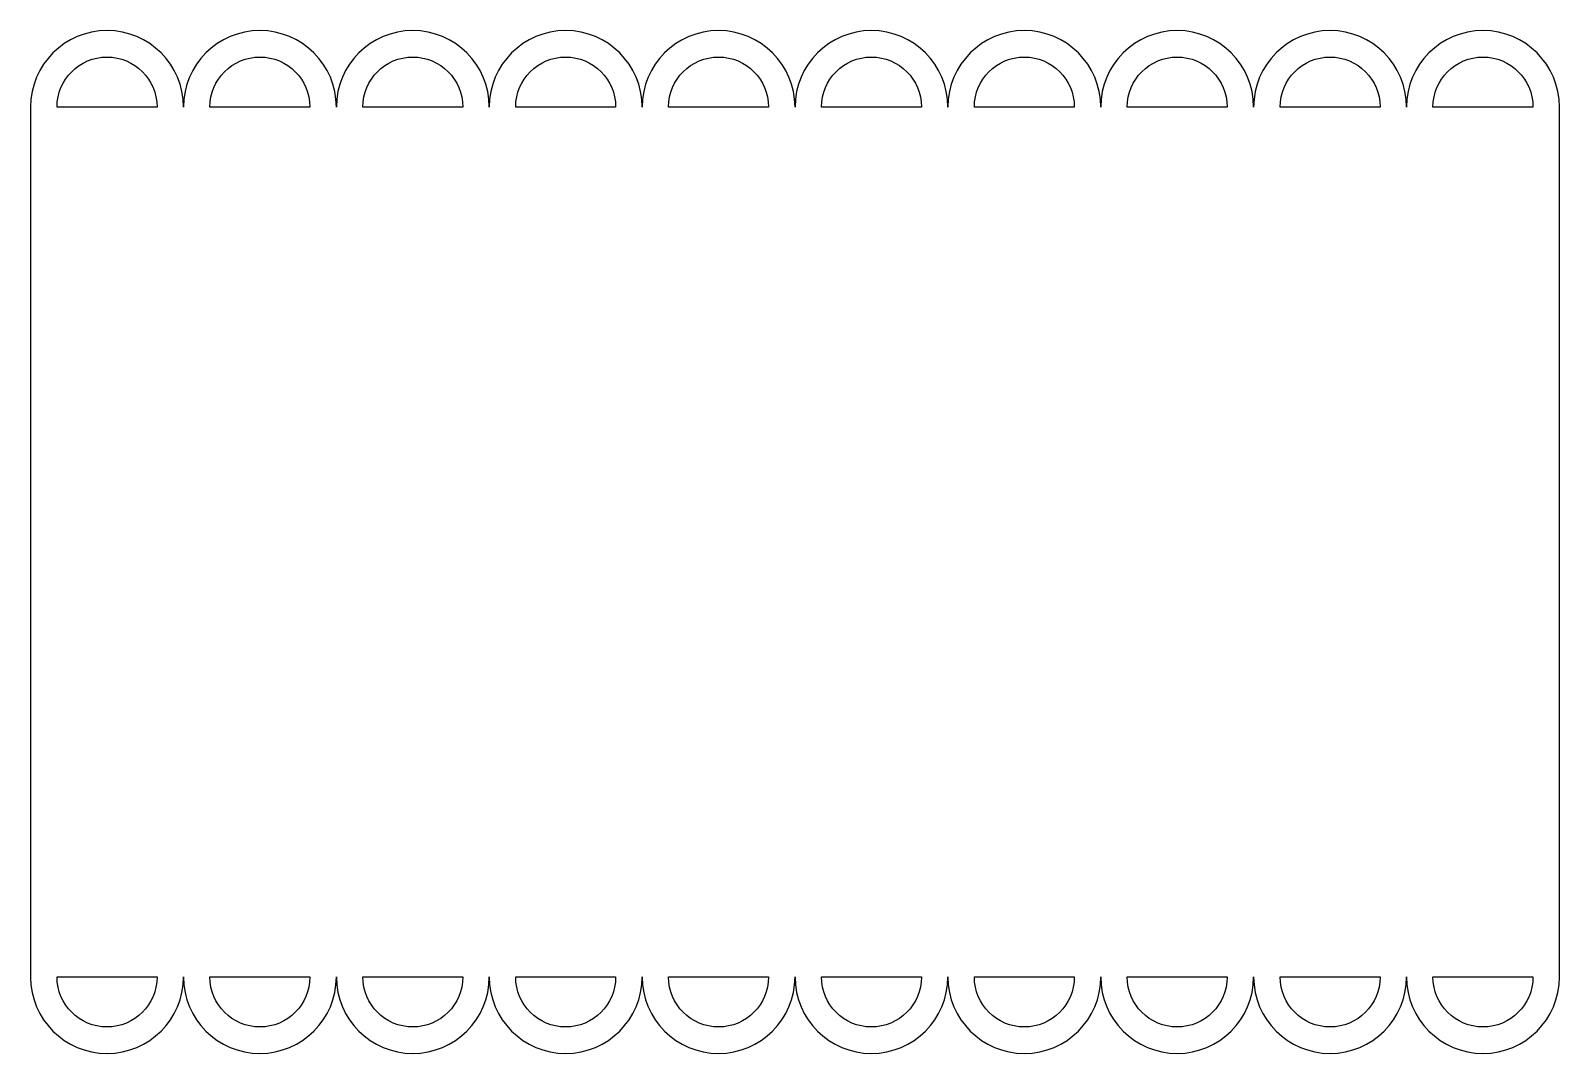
# Model space of a CAD drawing. Header units: centimetres. Extents: x -10.8 to 10.8, y -7.2 to 7.2.
import ezdxf

# ---------------------------------------------------------------- set-up
doc = ezdxf.new("R2010")
doc.units = ezdxf.units.CM
doc.header["$MEASUREMENT"] = 0
doc.layers.add('Camada 1', color=7, linetype='Continuous')

msp = doc.modelspace()

# ---------------------------------------------------------------- linework, layer by layer
at = {"layer": 'Camada 1'}
for points, knots in [([(-10.79071, 5.74696), (-10.79071, 5.74696), (-10.79071, 6.14124), (-10.79071, 6.14124), (-10.79071, 6.14124), (-10.79071, 6.73719), (-10.30758, 7.22032), (-9.71164, 7.22032), (-9.71164, 7.22032), (-9.11569, 7.22032), (-8.63256, 6.73719), (-8.63256, 6.14124), (-8.63256, 6.14124), (-8.63259, 6.73719), (-8.14946, 7.22032), (-7.55348, 7.22032), (-7.55348, 7.22032), (-6.95753, 7.22032), (-6.4744, 6.73719), (-6.4744, 6.14124), (-6.4744, 6.14124), (-6.47443, 6.73719), (-5.9913, 7.22032), (-5.39536, 7.22032), (-5.39536, 7.22032), (-4.79942, 7.22032), (-4.31628, 6.73719), (-4.31628, 6.14124), (-4.31628, 6.14124), (-4.31628, 6.73719), (-3.83318, 7.22032), (-3.23723, 7.22032), (-3.23723, 7.22032), (-2.64128, 7.22032), (-2.15815, 6.73719), (-2.15815, 6.14124), (-2.15815, 6.14124), (-2.15813, 6.73719), (-1.67502, 7.22032), (-1.07908, 7.22032), (-1.07908, 7.22032), (-0.48313, 7.22032), (0, 6.73719), (0, 6.14124), (0, 6.14124), (0, 6.73719), (0.48313, 7.22032), (1.07908, 7.22032), (1.07908, 7.22032), (1.67503, 7.22032), (2.15813, 6.73719), (2.15813, 6.14124), (2.15813, 6.14124), (2.15813, 6.73719), (2.64126, 7.22032), (3.23723, 7.22032), (3.23723, 7.22032), (3.83315, 7.22032), (4.31628, 6.73719), (4.31628, 6.14124), (4.31628, 6.14124), (4.31628, 6.73719), (4.79941, 7.22032), (5.39533, 7.22032), (5.39533, 7.22032), (5.9913, 7.22032), (6.47443, 6.73719), (6.47443, 6.14124), (6.47443, 6.14124), (6.47446, 6.73719), (6.95751, 7.22032), (7.55351, 7.22032), (7.55351, 7.22032), (8.14943, 7.22032), (8.63256, 6.73719), (8.63256, 6.14124), (8.63256, 6.14124), (8.63256, 6.73719), (9.11569, 7.22032), (9.71161, 7.22032), (9.71161, 7.22032), (10.30758, 7.22032), (10.79071, 6.73719), (10.79071, 6.14124), (10.79071, 6.14124), (10.79071, 6.14124), (10.79071, 5.74696), (10.79071, 5.74696), (10.79071, 5.74696), (10.79071, 5.74696), (10.79071, 0), (10.79071, 0), (10.79071, 0), (10.79071, 0), (10.79071, -5.74696), (10.79071, -5.74696), (10.79071, -5.74696), (10.79071, -5.74696), (10.79071, -6.14124), (10.79071, -6.14124), (10.79071, -6.14124), (10.79071, -6.73719), (10.30758, -7.22029), (9.71161, -7.22029), (9.71161, -7.22029), (9.11569, -7.22029), (8.63256, -6.73719), (8.63256, -6.14124), (8.63256, -6.14124), (8.63256, -6.73719), (8.14943, -7.22029), (7.55351, -7.22029), (7.55351, -7.22029), (6.95754, -7.22029), (6.47446, -6.73719), (6.47446, -6.14124), (6.47446, -6.14124), (6.47446, -6.73719), (5.99133, -7.22029), (5.39536, -7.22029), (5.39536, -7.22029), (4.79944, -7.22029), (4.31631, -6.73719), (4.31631, -6.14124), (4.31631, -6.14124), (4.31631, -6.73719), (3.83318, -7.22029), (3.23726, -7.22029), (3.23726, -7.22029), (2.64129, -7.22029), (2.15816, -6.73719), (2.15816, -6.14124), (2.15816, -6.14124), (2.15816, -6.73719), (1.67503, -7.22029), (1.07911, -7.22029), (1.07911, -7.22029), (0.48319, -7.22029), (0.00006, -6.73719), (0.00006, -6.14124), (0.00006, -6.14124), (0.00006, -6.73719), (-0.48307, -7.22029), (-1.07902, -7.22029), (-1.07902, -7.22029), (-1.67497, -7.22029), (-2.1581, -6.73719), (-2.1581, -6.14124), (-2.1581, -6.14124), (-2.1581, -6.73719), (-2.64123, -7.22029), (-3.23718, -7.22029), (-3.23718, -7.22029), (-3.83313, -7.22029), (-4.31626, -6.73719), (-4.31626, -6.14124), (-4.31626, -6.14124), (-4.31626, -6.73719), (-4.79936, -7.22029), (-5.39534, -7.22029), (-5.39534, -7.22029), (-5.99132, -7.22029), (-6.47442, -6.73719), (-6.47442, -6.14124), (-6.47442, -6.14124), (-6.47442, -6.73719), (-6.95755, -7.22029), (-7.5535, -7.22029), (-7.5535, -7.22029), (-8.14945, -7.22029), (-8.63258, -6.73719), (-8.63258, -6.14124), (-8.63258, -6.14124), (-8.63258, -6.73719), (-9.11568, -7.22029), (-9.71166, -7.22029), (-9.71166, -7.22029), (-10.30758, -7.22032), (-10.79071, -6.73722), (-10.79071, -6.14124), (-10.79071, -6.14124), (-10.79071, -6.14124), (-10.79071, -5.74696), (-10.79071, -5.74696), (-10.79071, -5.74696), (-10.79071, -5.74696), (-10.79071, 5.74696), (-10.79071, 5.74696)], [0, 0, 0, 0, 0.02083333, 0.02083333, 0.02083333, 0.02083333, 0.04166667, 0.04166667, 0.04166667, 0.04166667, 0.0625, 0.0625, 0.0625, 0.0625, 0.08333333, 0.08333333, 0.08333333, 0.08333333, 0.10416667, 0.10416667, 0.10416667, 0.10416667, 0.125, 0.125, 0.125, 0.125, 0.14583333, 0.14583333, 0.14583333, 0.14583333, 0.16666667, 0.16666667, 0.16666667, 0.16666667, 0.1875, 0.1875, 0.1875, 0.1875, 0.20833333, 0.20833333, 0.20833333, 0.20833333, 0.22916667, 0.22916667, 0.22916667, 0.22916667, 0.25, 0.25, 0.25, 0.25, 0.27083333, 0.27083333, 0.27083333, 0.27083333, 0.29166667, 0.29166667, 0.29166667, 0.29166667, 0.3125, 0.3125, 0.3125, 0.3125, 0.33333333, 0.33333333, 0.33333333, 0.33333333, 0.35416667, 0.35416667, 0.35416667, 0.35416667, 0.375, 0.375, 0.375, 0.375, 0.39583333, 0.39583333, 0.39583333, 0.39583333, 0.41666667, 0.41666667, 0.41666667, 0.41666667, 0.4375, 0.4375, 0.4375, 0.4375, 0.45833333, 0.45833333, 0.45833333, 0.45833333, 0.47916667, 0.47916667, 0.47916667, 0.47916667, 0.5, 0.5, 0.5, 0.5, 0.52083333, 0.52083333, 0.52083333, 0.52083333, 0.54166667, 0.54166667, 0.54166667, 0.54166667, 0.5625, 0.5625, 0.5625, 0.5625, 0.58333333, 0.58333333, 0.58333333, 0.58333333, 0.60416667, 0.60416667, 0.60416667, 0.60416667, 0.625, 0.625, 0.625, 0.625, 0.64583333, 0.64583333, 0.64583333, 0.64583333, 0.66666667, 0.66666667, 0.66666667, 0.66666667, 0.6875, 0.6875, 0.6875, 0.6875, 0.70833333, 0.70833333, 0.70833333, 0.70833333, 0.72916667, 0.72916667, 0.72916667, 0.72916667, 0.75, 0.75, 0.75, 0.75, 0.77083333, 0.77083333, 0.77083333, 0.77083333, 0.79166667, 0.79166667, 0.79166667, 0.79166667, 0.8125, 0.8125, 0.8125, 0.8125, 0.83333333, 0.83333333, 0.83333333, 0.83333333, 0.85416667, 0.85416667, 0.85416667, 0.85416667, 0.875, 0.875, 0.875, 0.875, 0.89583333, 0.89583333, 0.89583333, 0.89583333, 0.91666667, 0.91666667, 0.91666667, 0.91666667, 0.9375, 0.9375, 0.9375, 0.9375, 0.95833333, 0.95833333, 0.95833333, 0.95833333, 1, 1, 1, 1]), ([(-9.0061, 6.14124), (-9.0061, 6.53089), (-9.32199, 6.84678), (-9.71166, 6.84678), (-9.71166, 6.84678), (-10.10134, 6.84678), (-10.4172, 6.53089), (-10.4172, 6.14124), (-10.4172, 6.14124), (-10.4172, 6.14124), (-9.0061, 6.14124), (-9.0061, 6.14124)], [0, 0, 0, 0, 0.25, 0.25, 0.25, 0.25, 0.5, 0.5, 0.5, 0.5, 1, 1, 1, 1]), ([(-6.84795, 6.14124), (-6.84795, 6.53089), (-7.16381, 6.84678), (-7.55349, 6.84678), (-7.55349, 6.84678), (-7.94317, 6.84678), (-8.25905, 6.5309), (-8.25905, 6.14124), (-8.25905, 6.14124), (-8.25905, 6.14124), (-6.84795, 6.14124), (-6.84795, 6.14124)], [0, 0, 0, 0, 0.25, 0.25, 0.25, 0.25, 0.5, 0.5, 0.5, 0.5, 1, 1, 1, 1]), ([(-4.68982, 6.14124), (-4.68982, 6.53089), (-5.00568, 6.84678), (-5.39538, 6.84678), (-5.39538, 6.84678), (-5.78503, 6.84678), (-6.10094, 6.53089), (-6.10094, 6.14124), (-6.10094, 6.14124), (-6.10094, 6.14124), (-4.68982, 6.14124), (-4.68982, 6.14124)], [0, 0, 0, 0, 0.25, 0.25, 0.25, 0.25, 0.5, 0.5, 0.5, 0.5, 1, 1, 1, 1]), ([(-2.53167, 6.14124), (-2.53167, 6.53089), (-2.84756, 6.84678), (-3.23723, 6.84678), (-3.23723, 6.84678), (-3.6269, 6.84678), (-3.94277, 6.5309), (-3.94277, 6.14124), (-3.94277, 6.14124), (-3.94277, 6.14124), (-2.53167, 6.14124), (-2.53167, 6.14124)], [0, 0, 0, 0, 0.25, 0.25, 0.25, 0.25, 0.5, 0.5, 0.5, 0.5, 1, 1, 1, 1]), ([(-0.37354, 6.14124), (-0.37354, 6.53089), (-0.6894, 6.84678), (-1.07908, 6.84678), (-1.07908, 6.84678), (-1.46876, 6.84678), (-1.78464, 6.53089), (-1.78464, 6.14124), (-1.78464, 6.14124), (-1.78464, 6.14124), (-0.37354, 6.14124), (-0.37354, 6.14124)], [0, 0, 0, 0, 0.25, 0.25, 0.25, 0.25, 0.5, 0.5, 0.5, 0.5, 1, 1, 1, 1]), ([(1.78461, 6.14124), (1.78461, 6.53089), (1.46872, 6.84678), (1.07907, 6.84678), (1.07907, 6.84678), (0.68942, 6.84678), (0.37353, 6.53089), (0.37353, 6.14124), (0.37353, 6.14124), (0.37353, 6.14124), (1.78461, 6.14124), (1.78461, 6.14124)], [0, 0, 0, 0, 0.25, 0.25, 0.25, 0.25, 0.5, 0.5, 0.5, 0.5, 1, 1, 1, 1]), ([(3.94277, 6.14124), (3.94277, 6.53089), (3.62688, 6.84678), (3.23723, 6.84678), (3.23723, 6.84678), (2.84753, 6.84678), (2.53169, 6.53089), (2.53169, 6.14124), (2.53169, 6.14124), (2.53169, 6.14124), (3.94277, 6.14124), (3.94277, 6.14124)], [0, 0, 0, 0, 0.25, 0.25, 0.25, 0.25, 0.5, 0.5, 0.5, 0.5, 1, 1, 1, 1]), ([(6.10087, 6.14124), (6.10087, 6.53089), (5.78501, 6.84678), (5.39533, 6.84678), (5.39533, 6.84678), (5.00568, 6.84678), (4.68979, 6.53089), (4.68979, 6.14124), (4.68979, 6.14124), (4.68979, 6.14124), (6.10087, 6.14124), (6.10087, 6.14124)], [0, 0, 0, 0, 0.25, 0.25, 0.25, 0.25, 0.5, 0.5, 0.5, 0.5, 1, 1, 1, 1]), ([(8.25905, 6.14124), (8.25905, 6.53089), (7.94316, 6.84678), (7.55351, 6.84678), (7.55351, 6.84678), (7.16381, 6.84678), (6.84797, 6.53089), (6.84797, 6.14124), (6.84797, 6.14124), (6.84797, 6.14124), (8.25905, 6.14124), (8.25905, 6.14124)], [0, 0, 0, 0, 0.25, 0.25, 0.25, 0.25, 0.5, 0.5, 0.5, 0.5, 1, 1, 1, 1]), ([(10.4172, 6.14124), (10.4172, 6.53089), (10.10131, 6.84678), (9.71161, 6.84678), (9.71161, 6.84678), (9.32196, 6.84678), (9.00607, 6.53089), (9.00607, 6.14124), (9.00607, 6.14124), (9.00607, 6.14124), (10.4172, 6.14124), (10.4172, 6.14124)], [0, 0, 0, 0, 0.25, 0.25, 0.25, 0.25, 0.5, 0.5, 0.5, 0.5, 1, 1, 1, 1]), ([(-10.41718, -6.14124), (-10.41718, -6.53089), (-10.10132, -6.84678), (-9.71164, -6.84678), (-9.71164, -6.84678), (-9.32199, -6.84678), (-9.00608, -6.53089), (-9.00608, -6.14124), (-9.00608, -6.14124), (-9.00608, -6.14124), (-10.41718, -6.14124), (-10.41718, -6.14124)], [0, 0, 0, 0, 0.25, 0.25, 0.25, 0.25, 0.5, 0.5, 0.5, 0.5, 1, 1, 1, 1]), ([(-8.25905, -6.14124), (-8.25905, -6.53089), (-7.94316, -6.84678), (-7.55349, -6.84678), (-7.55349, -6.84678), (-7.16382, -6.84678), (-6.84795, -6.53089), (-6.84795, -6.14124), (-6.84795, -6.14124), (-6.84795, -6.14124), (-8.25905, -6.14124), (-8.25905, -6.14124)], [0, 0, 0, 0, 0.25, 0.25, 0.25, 0.25, 0.5, 0.5, 0.5, 0.5, 1, 1, 1, 1]), ([(-6.10092, -6.14124), (-6.10092, -6.53089), (-5.78503, -6.84678), (-5.39536, -6.84678), (-5.39536, -6.84678), (-5.00568, -6.84678), (-4.6898, -6.53089), (-4.6898, -6.14124), (-4.6898, -6.14124), (-4.6898, -6.14124), (-6.10092, -6.14124), (-6.10092, -6.14124)], [0, 0, 0, 0, 0.25, 0.25, 0.25, 0.25, 0.5, 0.5, 0.5, 0.5, 1, 1, 1, 1]), ([(-3.94277, -6.14124), (-3.94277, -6.53089), (-3.62691, -6.84678), (-3.23723, -6.84678), (-3.23723, -6.84678), (-2.84755, -6.84678), (-2.53167, -6.53089), (-2.53167, -6.14124), (-2.53167, -6.14124), (-2.53167, -6.14124), (-3.94277, -6.14124), (-3.94277, -6.14124)], [0, 0, 0, 0, 0.25, 0.25, 0.25, 0.25, 0.5, 0.5, 0.5, 0.5, 1, 1, 1, 1]), ([(-1.78461, -6.14124), (-1.78461, -6.53089), (-1.46872, -6.84678), (-1.07905, -6.84678), (-1.07905, -6.84678), (-0.68938, -6.84678), (-0.37351, -6.53089), (-0.37351, -6.14124), (-0.37351, -6.14124), (-0.37351, -6.14124), (-1.78461, -6.14124), (-1.78461, -6.14124)], [0, 0, 0, 0, 0.25, 0.25, 0.25, 0.25, 0.5, 0.5, 0.5, 0.5, 1, 1, 1, 1]), ([(0.37354, -6.14124), (0.37354, -6.53089), (0.68943, -6.84678), (1.07908, -6.84678), (1.07908, -6.84678), (1.46873, -6.84678), (1.78462, -6.53089), (1.78462, -6.14124), (1.78462, -6.14124), (1.78462, -6.14124), (0.37354, -6.14124), (0.37354, -6.14124)], [0, 0, 0, 0, 0.25, 0.25, 0.25, 0.25, 0.5, 0.5, 0.5, 0.5, 1, 1, 1, 1]), ([(2.53169, -6.14124), (2.53169, -6.53089), (2.84755, -6.84678), (3.23723, -6.84678), (3.23723, -6.84678), (3.62688, -6.84678), (3.94277, -6.53089), (3.94277, -6.14124), (3.94277, -6.14124), (3.94277, -6.14124), (2.53169, -6.14124), (2.53169, -6.14124)], [0, 0, 0, 0, 0.25, 0.25, 0.25, 0.25, 0.5, 0.5, 0.5, 0.5, 1, 1, 1, 1]), ([(4.68979, -6.14124), (4.68979, -6.53089), (5.00568, -6.84678), (5.39533, -6.84678), (5.39533, -6.84678), (5.78503, -6.84678), (6.10087, -6.53089), (6.10087, -6.14124), (6.10087, -6.14124), (6.10087, -6.14124), (4.68979, -6.14124), (4.68979, -6.14124)], [0, 0, 0, 0, 0.25, 0.25, 0.25, 0.25, 0.5, 0.5, 0.5, 0.5, 1, 1, 1, 1]), ([(6.84797, -6.14124), (6.84797, -6.53089), (7.16383, -6.84678), (7.55351, -6.84678), (7.55351, -6.84678), (7.94316, -6.84678), (8.25905, -6.53089), (8.25905, -6.14124), (8.25905, -6.14124), (8.25905, -6.14124), (6.84797, -6.14124), (6.84797, -6.14124)], [0, 0, 0, 0, 0.25, 0.25, 0.25, 0.25, 0.5, 0.5, 0.5, 0.5, 1, 1, 1, 1]), ([(9.00607, -6.14124), (9.00607, -6.53089), (9.32196, -6.84678), (9.71161, -6.84678), (9.71161, -6.84678), (10.10131, -6.84678), (10.4172, -6.53089), (10.4172, -6.14124), (10.4172, -6.14124), (10.4172, -6.14124), (9.00607, -6.14124), (9.00607, -6.14124)], [0, 0, 0, 0, 0.25, 0.25, 0.25, 0.25, 0.5, 0.5, 0.5, 0.5, 1, 1, 1, 1])]:
    msp.add_open_spline(points, degree=3, knots=knots, dxfattribs=at)

doc.saveas('drawing.dxf')
